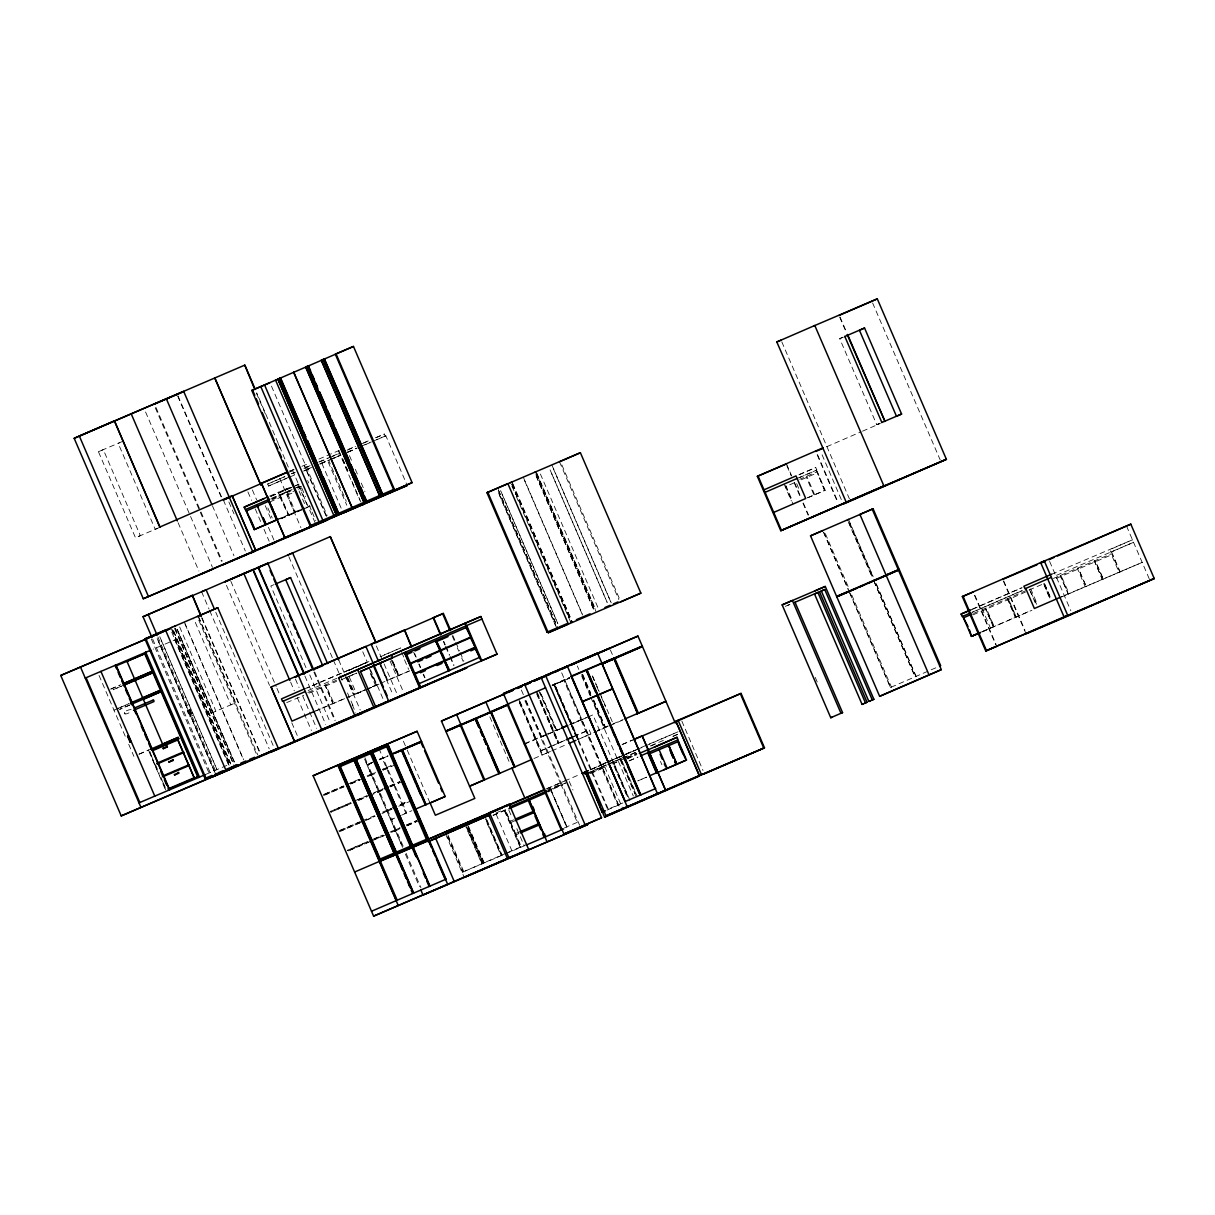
<?xml version="1.0" encoding="UTF-8"?>
<svg xmlns="http://www.w3.org/2000/svg" width="1215" height="1215" viewBox="0 0 1215 1215"><rect width="100%" height="100%" fill="white"/><g stroke="black" fill="none" stroke-linecap="round" stroke-linejoin="round"><path stroke-width="0.75" stroke-dasharray="5 3.75" d="M824.514 490.511L817.179 471.678L799.728 479.257M294.85 512.7L287.287 495.143L287.621 493.806L293.711 491.209M131.144 709.423C120.285 711.246 123.247 717.594 131.843 711.018M125.084 713.904L124.386 712.294M98.445 451.722L103.29 449.626L140.333 535.633L135.488 537.744L98.445 451.722L119.738 442.625M123.019 441.212L118.174 443.323L155.216 529.33L160.061 527.234L135.488 537.744M290.446 470.904L293.909 469.4M289.231 472.134L292.663 470.645M294.44 475.019L268.53 486.046L267.665 484.041L284.599 476.69M291.372 473.759L294.759 472.286M347.11 450.218L355.57 446.543M362.343 443.596L369.117 440.65M375.891 437.719L384.365 434.044L385.231 436.048M268.53 486.046L290.552 476.493M304.236 470.767L310.918 467.881M320.927 463.522L327.61 460.637L346.791 505.182M303.568 471.086L311.906 467.456M320.244 463.826L332.181 458.86M333.897 458.116L340.777 455.124M347.672 452.132L356.268 448.396M347.976 452.223L356.572 448.487M364.91 444.872L370.347 442.503M376.756 439.724L385.838 435.775L406.493 483.767M269.715 496.054L289.459 487.64M270.839 496.297L293.984 486.319M291.418 487.549L269.548 496.92M293.028 486.851L299.528 484.026M271.461 498.302L292.253 489.432L279.328 494.885L278.235 492.348L289.747 487.443M271.932 498.833L286.527 492.485L285.434 489.964M291.084 490.693L272.357 498.712M297.371 487.974L301.214 486.304M271.75 499.957L279.663 496.525L280.741 497.239L288.304 514.795L279.663 496.525M269.669 502.053L280.741 497.239M276.58 519.883L304.236 508.007L278.736 519.109M301.411 510.027L279.207 519.488L304.661 508.523M303.097 509.298L309.855 506.366M880.025 423.26L876.744 424.658L839.702 338.651L843.104 337.178M160.562 645.985L214.311 770.766M175.598 639.591L174.763 639.956L228.496 764.736L229.331 764.372L175.598 639.591L153.196 649.144M110.808 689.042L120.725 684.728M121.333 686.141L113.056 689.725L121.652 686.126M117.308 708.71L128.896 703.682M129.504 705.08L119.571 709.393L129.808 705.08M187.247 710.942L188.128 710.562L187.247 710.942L189.722 716.713L190.603 716.334L189.722 716.713M190.056 709.742L189.191 710.107L190.056 709.742L192.547 715.498L191.666 715.878L192.547 715.498M174.778 628.975L211.076 713.266L215.921 711.17L179.623 626.879M198.622 616.749L235.664 702.756L230.82 704.867L193.777 618.86M876.744 424.658L880.146 423.185M826.701 446.74L860.995 431.841M862.513 431.188L879.857 423.655M139.102 754.12L149.475 749.609M365.609 662.874L307.031 688.009M368.935 661.552L346.776 671.166L366.52 662.767M380.143 656.844L400.586 647.96L380.857 656.373M798.893 474.822L815.751 467.502L816.845 470.038L799.986 477.358M794.215 482.841L785.543 486.607L793.091 504.149M801.247 479.788L816.951 472.969M350.102 675.889L341.461 679.641L346.594 677.469M351.834 675.145L357.013 672.897M161.018 777.524L165.68 789.917M315.809 710.988L365.138 689.892L346.29 697.82M349.312 677.044L356.511 693.765L365.032 690.059M366.733 689.315L379.004 684.151M380.356 683.407L409.987 670.71M807.717 497.816L825.167 490.237L817.179 471.678M364.895 757.628L367.781 764.311L372.823 762.109M379.551 759.193L382.922 757.735L378.594 747.696M403.137 846.187L367.948 764.706L372.747 762.625M379.141 759.846L383.09 758.13L406.676 812.896L402.727 814.612M552.081 685.169L569.273 677.712M552.248 685.199L569.562 677.681M569.911 677.909L552.521 685.457L569.729 678.091M324.921 794.033L343.253 786.075M374.493 772.892L367.75 775.808M382.831 769.277L391.154 765.663L382.512 769.323M325.255 794.807L343.587 786.849M374.843 773.682L368.084 776.582M383.165 770.067L394.829 765.01M789.887 604.402L784.769 606.619L789.72 604.508M350.436 802.75L330.45 811.438L350.983 802.69M383.348 788.869L373.218 793.213M390.015 785.968L400.008 781.625L389.696 786.014M350.786 803.555L330.784 812.243L351.317 803.495M382.026 790.388L373.567 794.018M390.364 786.773L402.028 781.716M540.493 736.882L541.465 736.457L524.455 696.939M555.65 730.428L556.576 730.033L539.566 690.515M570.761 723.988L571.658 723.608L554.496 684.151M546.446 734.786L540.66 737.292L560.874 784.237L561.634 783.903L545.322 790.859M548.071 734.073L562.758 727.694M553.873 684.425L564.55 679.868L581.575 719.386L580.816 719.72L563.79 680.187M586.374 717.701L571.065 724.337L591.28 771.282L606.452 764.827M587.999 716.987L592.89 714.86L628.702 798.012M340.504 830.21L360.491 821.522M386.75 810.526L391.746 808.355M400.069 804.74L406.736 801.839L399.796 804.77M340.853 830.999L374.478 816.495M392.096 809.16L381.966 813.518M398.748 806.259L410.412 801.201M519.397 701.845L540.523 750.916L551.625 746.086M552.278 745.813L565.294 740.163L553.387 745.433M573.283 736.685L589.199 729.881L590.93 733.89L577.763 739.495L554.177 684.728M573.844 736.548L589.199 729.881M394.738 818.09L391.534 819.472L394.966 818.014M607.789 726.099L597.689 730.488L611.282 724.732M533.947 758.524L550.015 751.66M551.747 750.916L567.299 744.157M577.687 739.646L623.356 719.812M367.219 841.737L347.232 850.409L367.765 841.676M400.145 827.84L390.015 832.199M406.797 824.955L416.791 820.611L406.478 824.985M370.894 841.099L347.581 851.214L369.816 841.752M398.824 829.374L392.065 832.275M407.147 825.744L418.81 820.687M622.11 744.537L632.134 740.178M605.541 762.792L600.468 764.994L608.988 761.365M607.227 762.063L620.744 756.186M545.991 788.975L566.646 780.151M605.192 763.263L589.67 769.991L603.582 764.114L623.022 809.251M620.713 756.52L606.923 762.504L636.144 749.974M622.444 755.776L634.503 750.536M547.403 788.52L563.153 781.67M564.702 781.002L580.269 774.244M590.642 769.733L606.209 762.974M637.343 749.458L677.287 732.113M601.212 767.06L609.778 763.339M611.479 762.595L623.295 757.461M548.375 790.479L565.765 782.916L550.167 789.537L549.302 787.533M588.819 772.755L606.361 765.146M607.789 764.508L621.594 758.524M623.295 757.932L637.1 751.781L622.9 757.811M650.724 746.025L655.857 743.793M673.004 736.351L678.137 734.118M493.093 815.128L506.503 809.296M622.824 802.948L607.697 809.403L591.827 772.543L592.586 772.208M621.503 759.891L620.485 760.332L636.356 797.192M547.798 792.058L551.048 790.646L566.934 827.506L551.048 790.646M590.217 773.636L606.315 766.635M625.042 758.509L613.317 763.597L629.188 800.457M626.712 757.78L636.766 753.422M627.958 758.373L636.068 754.849M971.423 609.581L1021.359 587.893M972.607 609.155L1022.149 587.711M629.051 760.894L637.632 757.173M972.501 612.102L1022.438 590.414M1021.511 590.991L972.046 612.39M973.564 613.423L1025.992 590.657M972.987 614.881L1025.399 592.115M504.757 810.542L509.51 821.583L510.254 821.249L505.516 810.223L504.422 810.694L520.293 847.554L521.387 847.083L516.086 834.796L515.342 835.115L520.628 847.417M510.042 822.828L510.801 822.509L515.555 833.536L514.795 833.87L510.042 822.828L514.158 821.082M646.274 777.236L637.814 780.896L646.638 777.175M983.239 631.253L1030.624 610.674M1061.53 576.153L1060.194 575.545L1068.198 594.105L1069.094 593.71L1061.394 576.214M1086.18 586.435L1085.284 586.815L1077.295 568.271L1078.631 568.878L1086.18 586.435L1078.48 568.939L1077.295 568.271M981.811 631.891L1031.884 610.294M1103.281 579.145L1102.37 579.54L1094.381 560.981L1095.717 561.603L1103.281 579.145L1095.566 561.664L1094.381 560.981L1102.521 579.479M1061.409 596.99L1142.176 562.393L1059.753 597.507M507.019 852.824L462.049 872.355L524.743 845.655M507.946 852.429L524.698 845.154M617.615 805.165L618.511 804.786M607.105 810.056L622.839 803.221M849.239 591.523L890.549 687.462L939.803 666.063M293.893 469.719L290.096 471.344L256.775 392.931M301.943 466.302L308.716 463.416M318.877 459.088L339.182 450.446M310.098 465.664L304.919 467.866L305.785 469.871L310.964 467.669M318.74 461.989L330.829 456.84M332.561 456.096L339.456 453.165M348.097 449.474L355.008 446.543M363.634 442.868L368.813 440.65M375.724 437.719L384.365 434.044M267.665 484.041L284.933 476.69M291.843 473.744L295.306 472.286M303.932 468.595L309.111 466.393M319.484 461.989L328.111 458.298M329.842 457.569L340.2 453.149M319.606 463.993L328.597 460.212L346.305 501.339M329.964 459.574L340.322 455.169M347.232 452.223L357.59 447.803M361.447 446.163L371.41 441.926M373.142 441.197L385.838 435.775M304.798 470.6L311.708 467.669M320.335 463.993L328.976 460.303M330.556 459.635L341.005 455.185M295.685 485.605L299.103 484.147M285.768 492.819L291.646 490.313M297.721 487.731L301.138 486.273M298.389 489.22L301.442 487.914M287.287 495.143L293.392 492.546M310.205 506.154L306.362 507.794L298.298 489.265M839.702 338.651L842.982 337.254M274.119 584.597L270.824 585.995L307.866 672.001M110.914 689.042L119.359 685.442M113.997 710.152L119.07 707.981M120.756 707.267L129.2 703.667M211.076 713.266L235.664 702.756M138.981 754.211L149.111 749.898M799.303 474.518L815.751 467.502M797.116 478.437L816.845 470.038M304.175 689.027L365.533 662.904M308.124 690.53L337.846 677.864M307.881 692.413L337.087 679.975M286.679 702.619L303.765 695.345M309.066 693.097L336.57 681.372M348.295 676.74L356.846 673.095M807.489 497.77L825.167 490.237M313.91 711.61L344.589 698.549M390.577 678.957L409.668 670.832M356.511 693.765L365.183 690.059M366.915 689.33L375.587 685.64L369.117 670.589M386.978 680.689L387.737 680.37L379.748 661.811M206.11 774.259L229.331 764.372M367.781 764.311L372.792 762.169M379.49 759.314L387.934 755.593M387.555 756.246L382.33 758.464L405.916 813.23M367.948 764.706L371.304 763.278M379.672 759.724L388.041 756.155M346.579 784.617L360.263 778.8M367.112 775.884L375.663 772.239M323.251 794.747L343.784 785.999M350.634 783.098L359.184 779.453M350.345 783.948L360.612 779.574M367.446 776.658L374.296 773.742M382.847 770.097L391.412 766.468M323.6 795.536L344.134 786.788M350.968 783.872L359.534 780.227M355.479 800.579L367.462 795.476M374.296 792.56L382.847 788.915M357.817 799.774L366.383 796.129M359.245 799.926L367.796 796.281M369.512 795.552L383.196 789.72M390.045 786.804L398.596 783.159M358.167 800.579L366.717 796.934M524.926 743.504L544.031 735.379M544.791 735.045L560.798 728.241M581.575 719.386L570.898 723.943L553.736 684.47M524.348 744.233L546.568 734.771M548.254 734.057L559.963 729.061M569.455 724.839L589.548 716.288M338.833 830.923L359.367 822.175M362.161 820.793L374.767 815.63M382.695 812.06L391.245 808.415M383.044 812.85L391.594 809.22M400.145 805.575L406.995 802.659M339.182 831.728L359.716 822.98M366.566 820.064L375.116 816.419M540.523 750.916L551.823 746.101M612.816 723.943L623.189 719.523M550.425 751.447L541.951 755.047L519.109 701.997M401.649 815.159L411.9 810.678M372.261 839.565L382.528 835.191M391.078 831.546L399.644 827.901M374.615 838.76L383.165 835.115M374.326 839.641L384.593 835.267M391.427 832.351L399.993 828.706M406.828 825.79L415.393 822.145M371.532 841.023L383.515 835.92M622.232 744.506L632.62 740.087M625.786 754.029L634.427 750.354M641.186 747.468L678.851 731.43M610.689 760.636L624.328 754.834M626.029 754.105L637.951 749.032M1051.75 574.179L1132.456 539.809L1109.735 549.666L1110.829 552.202L1133.534 542.33L1053.208 576.73M608.153 764.098L621.776 758.297M650.724 745.782L666.139 739.221M673.004 736.29L679.853 733.374M589.381 772.543L604.447 766.118M496.1 812.926L501.339 810.694M545.11 792.438L562.181 785.163L561.421 785.482L577.292 822.342L578.051 822.023L560.981 829.298M591.827 772.543L606.012 766.483M612.026 763.931L621.245 759.998L635.673 793.517M626.515 757.75L636.523 753.497M493.123 815.493L505.182 810.359L521.053 847.22M626.454 759.041L636.903 754.576M1053.42 578.431L1111.118 553.858L1112.302 554.526L1119.866 572.083L1119.106 572.417L1111.118 553.858M1029.044 589.989L1044.293 583.489L1050.489 597.856M1056.306 578.386L1112.302 554.526M629.279 760.818L637.996 757.112M509.51 821.583L513.626 819.821M981.887 631.937L990.559 628.246L980.824 605.662M514.795 833.87L518.152 832.442M515.342 835.115L518.699 833.687M890.549 687.462L891.415 687.082L850.105 591.143M326.319 685.746L325.134 685.063L333.123 703.622M1126.518 526.019L1149.208 578.735M1111.588 551.868L1120.215 571.931M1060.346 575.485L1068.334 594.044M1049.639 561.421L1070.825 610.75M1044.444 583.428L1050.626 597.795M1049.79 597.947L1043.26 582.76L1049.639 598.008M1030.7 588.819L1037.185 603.87M1036.623 604.295L1029.348 589.199L1035.894 604.387M1003.742 580.967L1024.989 630.281M1003.362 581.119L1026.068 633.835M1008.435 599.481L1015.983 617.038M1007.524 598.676L1015.512 617.235M872.598 302.945L940.228 459.984M993.976 626.606L985.319 608.32L993.323 626.879L994.159 626.515L986.595 608.958L985.517 608.244L993.505 626.803M974.87 595.274L996.118 644.588M974.491 595.441L995.738 644.755M840.066 317.085L846.809 332.743M839.732 317.236L846.475 332.88M781.807 341.886L849.437 498.925M822.084 454.79L841.813 500.732M848.526 519.443L873.145 576.609M876.273 583.853L916.11 676.36L915.047 676.816L874.466 582.593M849.832 522.997L872.947 576.685M876.076 583.944L915.913 676.451M849.148 523.285L872.279 576.973M873.919 580.8L915.244 676.74M848.207 521.63L872.081 577.064M817.574 454.699L838.077 502.311M817.194 454.866L837.697 502.478M816.191 470.311L824.833 490.374M814.658 494.794L806.76 476.204L806.441 477.525L814.004 495.082M825.334 533.628L849.209 589.062M823.709 532.261L848.328 589.427M823.557 532.337L848.176 589.503M849.817 593.3L890.458 687.66M796.721 483.646L798.695 488.46M786.5 463.917L791.633 475.809M794.564 482.613L800.427 496.221M803.343 503.025L808.476 514.932M786.864 465.77L791.254 475.976M794.185 482.78L800.047 496.388M802.963 503.192L808.097 515.084M785.756 485.317L792.301 500.504M784.161 484.223L791.36 500.945M815.235 677.363L817.467 682.541M681.843 721.133L703.029 770.477M561.831 464.859L620.075 600.119M559.492 461.791L618.815 599.557M551.899 465.026L611.221 602.792M553.265 468.519L611.145 602.837M550.091 469.871L607.196 602.473L550.061 469.886M540.386 474.002L599.01 610.036M536.909 473.44L595.563 609.459M535.997 471.784L595.335 609.55M536.453 473.637L595.79 611.403M660.444 761.395L661.886 764.736M536.119 473.789L594.712 609.824M535.891 473.88L593.74 608.199M536.21 475.779L594.803 611.828M536.058 475.855L594.651 611.889M610.37 649.934L613.256 656.616M523.316 477.191L582.653 614.972M524.637 480.715L582.517 615.018M512.791 483.707L571.384 619.756M512.563 483.813L571.9 621.579M512.29 483.935L571.612 621.7M511.94 484.086L570.534 620.121M511.712 484.178L570.306 620.227M511.88 486.152L515.752 494.687M516.329 496.479L570.625 622.126M592.571 675.98L594.773 681.114M595.517 682.83L599.192 691.396M599.937 693.097L612.466 722.196M592.297 676.102L595.988 684.653M596.717 686.369L600.407 694.919M601.152 696.635L605.571 706.902M622.232 761.562L637.389 796.751M620.744 760.21L635.187 793.729M582.684 674.386L590.794 693.218M593.74 700.068L605.541 727.451L604.569 727.861L592.783 700.478M582.38 674.522L590.49 693.355M593.436 700.189L605.222 727.572M582.031 674.674L592.343 698.625M593.087 700.341L604.873 727.724M581.727 674.811L592.039 698.762M577.307 665.957L578.796 669.435M581.788 676.36L589.989 695.436M590.733 697.167L633.304 795.992M500.747 490.89L557.807 623.508L500.656 490.921M498.363 489.858L557.731 627.623M498.272 489.903L556.895 625.938M556.743 628.034L498.15 491.984L555.908 626.348M629.856 800.184L613.97 763.324L613.013 763.734L626.727 795.567M561.679 672.837L620.668 809.798M601.957 766.726L581.742 719.781L580.983 720.115L601.334 766.999M618.374 804.846L602.503 767.986L601.744 768.305L617.752 805.12M578.431 739.221L554.845 684.455L553.873 684.865L575.743 735.622L554.541 684.592M571.688 724.064L608.988 810.678M540.128 692.307L556.409 730.109M538.807 690.834L555.817 730.352M537.091 692.155L558.946 742.912L557.974 743.337L536.848 694.266M537.501 693.993L558.627 743.048M536.438 692.444L558.293 743.2M569.243 781.412L572.948 790.039M521.356 690.029L524.364 696.985M525.7 700.478L579.601 825.243M524.956 700.812L540.721 736.791M520.05 701.571L541.176 750.627M519.033 700.007L542.619 754.773M550.82 789.264L567.238 827.369M489.842 716.85L508.994 761.349M452.876 635.536L455.063 640.639M455.807 642.34L459.467 650.845M460.196 652.546L463.857 661.036M452.162 635.84L454.364 640.943M457.296 647.747L458.754 651.149M461.685 657.953L463.143 661.355M443.794 641.414L445.252 644.816M445.981 646.517L449.656 655.022M450.385 656.723L454.046 665.228M443.414 641.581L444.872 644.983M445.616 646.684L449.277 655.189M450.006 656.89L453.666 665.38M508.888 810.253L511.773 816.951M516.831 828.676L524.045 845.443M349.449 455.64L351.667 460.789M355.357 469.355L357.575 474.503M361.265 483.069L364.956 491.635M496.16 814.247L513.246 853.932M342.843 458.936L347.961 470.843M338.742 450.628L347.536 471.04M351.925 481.231L361.447 503.344M338.423 450.765L359.655 500.079M486.957 820.11L502.114 855.284L501.081 855.725L485.21 818.864M485.97 818.546L501.841 855.406M414.771 653.776L416.229 657.178M419.16 663.982L420.633 667.384M423.549 674.188L425.022 677.59M413.662 652.242L415.849 657.345M418.78 664.149L420.253 667.551M423.169 674.34L424.643 677.742M486.197 820.429L501.355 855.618M321.853 463.34L341.779 509.617M401.74 652.44L403.896 657.467M404.504 659.821L408.635 669.389M468.291 825.896L484.178 862.756L483.206 863.166L468.048 827.977M467.988 826.033L483.859 862.893M468.367 827.855L483.509 863.03M467.745 828.281L482.902 863.47L481.884 863.911L465.998 827.05M466.757 826.716L482.628 863.592M466.271 826.944L482.142 863.804M392.369 660.337L398.9 675.51L392.278 660.368M392.065 661.431L398.247 675.798M390.592 658.287L398.156 675.829M390.045 660.93L403 691.001M271.461 386.127L327.154 515.449M326.653 516.436L304.342 465.573L326.319 516.572M307.638 480.502L308.731 483.038M376.377 645.985L381.51 657.877M384.107 663.922L396.88 693.598M381.1 665.228L387.646 680.4M380.887 666.276L387.084 680.643M379.429 663.132L393.113 695.193M301.806 488.111L305.497 496.677M309.187 505.243L311.404 510.391M312.134 512.107L315.824 520.673M292.405 469.992L315.839 524.409M297.979 483.95L307.699 506.534M447.879 834.766L463.766 871.626M447.955 836.71L463.097 871.899M256.395 393.098L265.386 413.966M278.113 443.521L280.361 448.73M447.652 836.846L462.794 872.036M445.632 834.249L464.206 877.382M403.41 741.226L405.567 746.238M407.192 750.019L430.049 803.069M362.769 651.787L367.158 661.978M370.484 669.708L384.73 702.802M369.299 668.341L376.559 685.214L369.725 671.136M287.621 493.806L295.609 512.365M279.708 478.285L300.91 527.614M279.982 494.596L288.623 514.659M347.809 677.575L355.008 694.297M346.822 677.013L354.385 694.57L353.626 694.889L345.622 676.345M338.696 659.973L345.379 675.494M346.123 677.226L360.248 710.016M267.862 507.961L272.19 517.985M288.836 556.667L332.682 658.484M333.426 660.201L339.38 674.006M340.124 675.737L342.357 680.916M347.551 692.99L354.248 708.527M352.259 704.715L355.843 713.068M265.25 505.698L271.006 519.078M252.356 489.934L256.76 500.14M268.469 527.34L275.061 542.649M406.099 853.295L420.967 887.8M364.622 759.147L402.651 847.462L364.849 759.8M405.445 854.221L419.403 886.631M247.89 491.878L251.551 500.383M255.226 508.872L261.073 522.48M264.004 529.284L269.138 541.191M314.655 671.925L335.462 720.252M313.941 672.244L334.763 720.556M309.749 674.917L330.252 722.53M304.904 676.087L325.711 724.413M228.891 501.977L234.024 513.884M223.347 499.973L245.324 550.987M177.998 395.877L221.434 496.738M177.663 396.029L221.1 496.874M295.397 679.018L299.057 687.523M302.717 696.013L316.644 728.332M290.643 682.162L294.303 690.819M297.326 697.683L311.404 730.504M212.397 505.729L233.948 555.771M156.006 407.511L222.148 561.102M230.865 581.317L276.2 686.581M276.944 688.313L279.906 695.208M291.797 722.819L297.751 736.624M155.292 407.815L221.449 561.406M226.43 585.296L269.533 685.381M145.572 411.991L212.458 567.314M178.089 522.678L198.896 571.004M215.769 612.254L273.74 746.861M201.584 591.781L209.026 609.049M209.755 610.765L269.214 748.82M201.994 617.752L260.709 754.075M201.675 617.888L259.646 752.495M198.075 616.278L257.808 754.971M198.728 620.075L256.578 754.409M184.391 622.11L243.714 759.876M184.969 623.903L243.592 759.937M177.193 629.249L234.389 761.805M234.131 761.927L177.026 629.324L234.055 761.957M175.066 628.125L233.66 764.174M174.899 628.201L234.237 765.966M173.578 630.782L230.683 763.385M173.32 630.889L231.913 766.938M171.983 629.431L230.577 765.48M171.74 629.537L230.334 765.587M171.74 632.134L229.225 765.632M159.773 636.675L216.832 769.292L159.697 636.706M189.646 709.909L192.137 715.681L189.601 709.924M157.874 636.918L216.619 773.454M215.541 773.909L156.948 637.875L214.721 772.224M187.657 710.76L190.193 716.516M152.695 639.151L210.666 773.758M151.298 638.953L208.783 772.451M155.474 764.66L159.211 773.332M163.25 782.718L165.498 787.928M154.912 764.903L159.393 775.322M148.959 751.462L165.043 788.793M99.023 675.373L125.737 737.414M128.714 744.309L133.908 756.368M299.057 486.471L293.954 488.688L299.057 486.471M149.946 751.812L154.594 764.189L149.946 751.812M333.882 703.288L332.956 703.698L324.952 685.139L326.152 685.822L333.882 703.288M376.969 684.759L366.839 689.163L376.969 684.759M1016.18 616.962L1015.33 617.326L1007.341 598.767L1008.617 599.405L1016.18 616.962"/><path stroke-width="1.5" d="M356.086 758.494L354.218 760.575L394.07 853.097L396.865 853.173L355.448 758.114L354.613 758.479L395.862 854.251L396.865 853.173M413.115 846.263L410.306 846.172L370.469 753.649L371.699 751.204L413.115 846.263L412.113 847.341L371.608 753.3M338.378 765.404L339.851 765.404L380.629 860.099L379.627 861.177L338.378 765.404L387.934 744.279L386.704 746.739L426.435 839.307L429.184 840.051L428.348 840.416L387.099 744.643L387.934 744.279L429.184 840.051L354.613 872.021M378.518 857.547L339 765.769L387.767 744.992L428.546 839.687L379.9 860.417L380.128 859.035L394.07 853.097L354.218 760.575L340.291 766.513L339.122 765.723L339.851 765.404M370.864 751.569L371.699 751.204L412.948 846.976L372.777 752.677L386.598 746.785M649.463 753.816L649.144 755.153L656.692 772.71L657.452 772.375L649.463 753.816L678.502 741.454L686.49 760.013L664.043 769.763M668.463 746.921L668.873 745.554L676.861 764.114L668.797 745.585M678.167 742.79L678.502 741.454M152.771 700.478L153.804 700.235L153.941 701.571L133.529 710.304M213.202 569.03L143.249 598.706L74.176 438.311L114.423 420.846L160.061 527.234M148.473 596.565L79.355 436.079L183.662 391.352L252.583 551.352L255.59 550.061L232.156 495.644L229.149 496.935M183.845 391.579L153.819 404.367M255.287 389.453L244.792 365.108L254.148 387.874M310.827 525.412L310.083 525.731L251.809 390.425L353.459 346.442L412.113 482.644L200.384 574.452M114.423 420.846L159.773 527.067L229.195 496.905M232.156 495.644L255.59 550.061M261.392 483.206L284.826 537.622L261.392 483.206L287.241 472.195M287.226 472.24L223.347 499.973L227.843 498.074M269.76 499.046L245.248 509.677L244.169 507.156L268.014 496.798M277.035 519.853L254.239 529.588L246.235 511.029L268.485 501.37L269.669 502.053M254.239 529.588L278.402 519.094M310.083 525.731L394.298 489.159L393.569 489.478L335.294 354.173L353.459 346.442M143.294 598.798L328.642 518.896M250.867 552.992L255.332 551.048M317.297 524.105L349.996 509.905L349.009 510.33M270.596 544.593L275.061 542.649M343.253 513.049L407.238 485.484L283.839 538.412M361.857 505.182L363.315 504.544M151.951 637.435L143.036 616.719L192.335 595.32L201.25 616.02M201.584 591.781L243.82 573.45L289.853 680.461M822.828 447.895L776.81 341.962L814.794 325.483L883.913 485.97L780.774 530.742L757.34 476.341L822.828 447.895L846.263 502.311L850.181 500.656M313.91 670.209L267.832 563.213L224.942 581.833L292.618 552.977L338.696 659.973M838.988 315.49L877.291 298.86L946.409 459.346L843.271 504.134M288.092 554.936L330.283 536.62L375.967 642.689L330.283 536.62M321.717 729.623L121.227 815.903L60.75 675.464L163.342 631.618M211.957 775.443L205.016 778.405L144.934 638.908L165.483 629.993L225.96 770.416L206.261 778.967L145.785 638.543M170.996 627.806L172.09 627.335M174.155 626.469L175.795 625.755M197.24 616.643L217.774 607.713L278.25 748.136L258.552 756.702M150.554 637.222L170.252 628.671L166.789 630.145M864.548 328.02L859.43 330.252L896.473 416.259L901.591 414.042L864.548 328.02L844.638 336.555M327.61 663.603L290.567 577.596L285.722 579.692L322.765 665.698L314.442 669.207M558.171 627.426L547.023 632.18L486.957 492.683L507.87 483.6L568.347 624.024L548.284 632.742L487.807 492.318M510.406 482.704L512.047 481.991M534.737 472.346L536.225 471.693M559.492 461.791L580.39 452.709L640.867 593.133L620.819 601.85M100.921 671.394L154.776 796.114M144.722 653.731L126.998 661.416L162.628 744.142L178.18 737.384L178.772 738.75L177.679 739.221L194.491 778.268L197.741 776.856L144.722 653.731L116.002 665.957L169.022 789.082L197.741 776.856M125.023 684.683L151.708 673.186L151.1 671.774L124.416 683.286M142.717 697.911L159.271 690.728L159.864 692.14L143.324 699.324M127.59 736.351L128.471 735.971L130.947 741.727L130.081 742.107L127.59 736.351L128.471 735.971M271.097 687.022L294.531 741.439L271.097 687.022L365.882 646.426L383.469 687.234M374.919 642.583L294.668 677.317L298.875 675.525L253.191 569.455L243.44 573.601M411.839 646.972L404.519 629.978L410.731 645.438M377.349 642.082L443.354 613.423L450.674 630.433M823.269 448.229L815.736 451.464M177.8 739.95L183.025 752.085M162.962 747.969L163.266 748.683L167.169 746.177L167.047 747.058L167.169 746.177M304.175 689.027L281.47 698.898L282.548 701.419L305.269 691.563M763.992 489.827L796.022 475.916L805.742 498.499L773.727 512.411M765.086 492.348L797.116 478.437M391.458 655.204L392.536 657.725L360.46 671.394L375.572 706.477L354.765 715.498L338.575 677.879L465.056 623.249L480.836 616.521L497.041 654.126L270.702 752.267M480.836 616.521L338.575 677.879M467.031 628.368L466.074 627.593L436.155 640.578L440.316 650.268L435.638 640.806L405.719 653.792L406.676 654.581L411.855 652.333M414.983 650.967L419.98 648.795M435.988 641.839L442.093 639.196M442.883 638.847L448.062 636.599M183.328 752.799L188.568 764.949M168.764 761.41L169.052 762.124L172.955 759.618L172.849 760.499L172.955 759.618M444.72 660.428L440.027 650.982L410.093 663.967L411.05 664.757M444.705 660.444L440.529 650.754L470.463 637.769L471.42 638.543M417.702 661.856L422.699 659.699M426.025 658.257L431.006 656.085M188.872 765.663L194.096 777.797M313.91 711.61L291.949 721.148L283.308 701.085M174.292 774.274L174.595 774.973L178.499 772.482L178.377 773.363L178.499 772.482M470.812 650.875L475.794 648.719L474.837 647.929L444.918 660.93L449.079 670.604L444.401 661.157L414.482 674.143L415.439 674.933M420.42 672.761L425.417 670.589M437.051 665.547L442.032 663.375M168.839 790.13L169.69 789.765L115.941 665L115.106 665.364L116.594 668.827M205.016 778.405L205.851 778.04M216.498 773.515L215.465 773.955M234.389 765.89L235.862 765.253M121.227 815.903L230.728 769.095M547.023 632.18L547.889 631.8M884.186 485.727L781.442 530.347L758.054 476.022M427.574 684.546L394.586 698.595M946.364 459.24L780.774 530.742M357.21 715.422L466.742 667.749L321.671 729.532L298.283 675.206M810.526 535.83L873.084 508.781L899.191 569.41L836.634 596.459L810.526 535.83L822.813 530.606M313.136 775.717L387.236 743.96L447.712 884.383L373.613 916.14L313.136 775.717L417.109 731.293L421.423 741.332L406.281 747.908M519.868 686.551L541.07 677.347L601.547 817.771L563.897 833.976L503.42 693.552L637.951 636.083L642.279 646.107L602.458 663.405M417.109 731.293L365.123 753.558M606.027 815.812L657.452 793.729L601.865 663.086L597.537 653.062L545.55 675.388L606.027 815.812L764.493 747.817L741.059 693.401L678.016 720.252M509.085 703.834L445.753 731.096L441.44 721.072L504.772 693.811M561.71 668.721L609.657 648.263L578.705 661.704M575.804 662.494L597.537 653.062M508.204 692.307L513.368 690.074M516.8 688.586L521.964 686.338M525.396 684.85L530.56 682.602L525.427 684.956M566.676 666.929L534.008 681.114L549.666 674.431M570.108 665.44L575.272 663.193M513.307 690.211L441.44 721.072M518.501 687.963L521.964 686.46M554.86 672.168L558.323 670.665M561.786 669.161L566.98 666.898M570.442 665.395L637.951 636.083M370.347 753.71L356.527 759.588L355.372 758.798L369.451 791.512M627.183 806.623L567.284 665.942M445.753 731.096L460.895 724.52L456.582 714.496M430.049 803.069L445.191 796.493L421.605 741.727L394.738 753.3M571.384 676.603L625.193 801.535L571.384 676.603L613.97 658.287M601.349 663.83L612.254 659.031M430.125 803.039L435.365 815.235L474.837 798.422L445.935 731.491L461.077 724.915L484.663 779.681L469.522 786.257L514.902 766.802L492.045 713.752M488.187 713.023L507.232 704.761M490.253 712.506L507.976 704.791M602.048 663.952L614.805 658.409L638.391 713.175M507.414 705.156L445.935 731.491M602.625 663.8L642.446 646.517L675.251 723.077M832.336 717.063L830.756 717.731L782.156 604.888L792.377 600.453L840.977 713.296L842.557 712.613L794.99 602.184M815.052 590.87L825.274 586.435L873.874 699.278L868.877 701.435L821.325 590.991L824.727 589.518L872.294 699.946L873.874 699.278M582.729 701.374L597.567 695.056M582.82 701.587L597.659 695.269M597.005 695.314L612.132 688.859M612.223 689.072L597.081 695.512L614.851 736.776M898.462 570.139L941.306 669.647L879.645 696.317L836.786 596.823L899.358 569.759L940.668 665.698L939.803 666.063M856.636 588.318L849.088 591.583L850.105 591.143M859.035 587.27L864.791 584.764M867.814 583.458L899.358 569.759M524.926 743.504L524.166 743.838L507.156 704.32L545.565 687.781M525.108 743.914L524.348 744.233L544.563 791.178L545.322 790.859M566.22 739.753L573.283 736.685M567.025 739.51L572.144 737.292M425.037 805.089L426.07 804.649L402.484 749.883L401.451 750.323L420.618 794.823M498.742 773.697L499.76 773.256L476.174 718.49L475.156 718.931L478.831 727.481M531.562 759.557L511.955 768.184L524.926 798.27L544.031 789.978M569.03 743.398L575.956 740.391M636.493 714.101L666.033 701.283L624.829 718.946M996.847 646.289L985.775 650.997L962.341 596.595L1044.308 560.996L1067.742 615.413M633.334 739.662L642.158 735.834L665.592 790.251L604.599 817.103L586.025 773.97M675.889 721.178L699.324 775.595L675.889 721.178L678.076 720.237L701.45 774.669L764.493 747.817L704.442 773.773M1002.633 579.433L1037.003 564.793M681.053 719.462L741.059 693.401M1048.849 559.75L1054.073 557.472M1057.384 556.03L1130.816 524.151L1154.25 578.568L985.73 650.906M410.199 846.232L396.379 852.11L396.151 853.492L378.351 812.167M412.736 845.139L426.556 839.261M527.143 850.044L528.646 849.391L509.206 804.254L428.774 839.018L502.251 807.929M468.261 822.251L453.787 828.539M480.517 817.148L493.305 811.59M446.178 831.637L544.335 789.689M584.506 772.239L587.954 770.75L584.506 772.239L585.372 774.244L589.381 772.543L585.372 774.244M379.566 861.557L380.401 861.192L397.123 900.011L396.287 900.376L379.566 861.557L429.32 840.355L446.042 879.174L445.206 879.538M582 773.484L587.179 771.236M428.485 840.719L429.32 840.355M427.969 841.752L488.84 815.326L507.414 858.458L528.646 849.391M429.138 841.251L490.298 814.749M528.555 798.923L546.856 790.98M545.854 792.104L545.11 792.438L560.981 829.298L561.74 828.964M528.267 800.533L546.158 792.772M639.318 753.437L647.428 749.913L648.521 752.434L640.411 755.958M654.323 747.164L677.028 737.308L678.122 739.829L647.762 752.768L656.404 772.831L649.645 775.762M970.785 612.846L962.174 616.582L961.095 614.061L969.692 610.325M971.894 614.152L963.495 617.797L968.021 626.5M533.02 811.559L533.78 811.24L515.297 819.107M533.567 812.82L534.327 812.486L515.084 820.687M666.321 768.609L667.156 768.245L659.092 749.716M962.842 616.309L971.468 636.371L979.882 632.711M980.141 632.681L971.468 636.371L980.535 632.438M371.517 911.265L446.042 879.174M428.819 886.51L429.928 886.039L413.206 847.22L412.113 847.69L415.743 856.135M640.032 795.218L640.852 794.853L587.058 669.921L586.222 670.285L595.563 691.973M655.158 788.778L601.911 663.587M563.669 828.919L544.153 837.393L542.816 834.325M586.875 775.094L602.093 812.227L605.434 810.785M879.645 696.317L941.306 669.647M373.613 916.14L513.991 855.649M830.756 717.731L842.557 712.613M563.897 833.976L601.547 817.771M867.054 702.24L865.475 702.908L817.908 592.48L814.506 593.953L862.073 704.396L867.054 702.24L819.487 591.811M526.475 850.333L464.206 877.382L587.817 824.545L423.929 894.711M641.459 800.609L701.465 774.547L699.324 775.595M985.775 650.997L1067.696 615.306M1026.447 633.683L1072.329 614.137M1072.237 614.061L1154.204 578.462M698.428 776.506L604.599 817.103M244.792 365.108L74.176 438.311M260.754 386.537L319.029 521.843M264.536 384.897L322.81 520.202M275.562 380.113L333.836 515.418M251.809 390.425L269.973 382.679M244.169 507.156L263.898 498.742M277.233 519.61L276.473 519.929L268.576 501.339M338.848 513.246L337.269 513.915L279.01 378.609L280.574 377.941L302.049 428.333M412.113 482.644L394.693 490.07L336.039 353.854M284.826 537.622L322.537 521.554M235.437 559.234L246.782 554.389M327.777 519.974L222.922 564.854M813.928 325.893L877.291 298.86M776.81 341.962L781.063 340.154M192.335 595.32L200.931 616.157M267.832 563.213L258.081 567.375L304.16 674.371M143.036 616.719L206.11 589.822L214.28 608.806M486.957 492.683L580.39 452.709M144.934 638.908L217.774 607.713M60.75 675.464L148.822 637.966M275.759 583.899L290.567 577.596M150.721 650.192L85.247 678.076L86.098 677.712L139.831 802.492L138.996 802.857L205.274 774.623M124.082 683.286L151.1 671.774M122.988 685.412L151.708 673.186M130.552 702.953L159.271 690.728M131.144 704.366L159.864 692.14M134.516 707.981L153.105 700.068M130.081 742.107L130.947 741.727M881.68 422.562L901.591 414.042M757.34 476.341L786.5 463.917M404.519 629.978L371.152 644.178L378.472 661.188M443.354 613.423L433.163 617.767L440.483 634.777M308.291 671.515L304.145 673.277L258.461 567.208M150.797 749.169L178.18 737.384M178.772 738.75L151.754 750.263L148.686 743.352M153.287 750.384L178.362 739.707M163.266 748.683L167.473 746.891M466.135 625.771L481.93 619.043M360.263 671.637L375.648 665.091M379.065 663.633L382.482 662.175M156.841 763.233L183.587 751.842M157.145 763.946L183.905 752.556M169.052 762.124L173.259 760.332M440.848 650.04L439.815 650.481L435.638 640.806M410.412 663.253L470.767 637.04L466.074 627.593M162.385 776.096L189.13 764.706M162.689 776.81L189.434 765.42M174.595 774.973L178.802 773.18M414.786 673.429L475.156 647.215L470.463 637.769M167.913 788.945L194.673 777.554M449.611 670.391L448.578 670.832L444.401 661.157M419.175 683.605L479.53 657.391L474.837 647.929M883.032 486.38L946.409 459.346M559.28 626.955L566.752 623.766M571.612 621.7L570.473 622.186L572.068 621.503M576.396 619.665L584.096 616.385M584.962 616.02L590.095 613.833M604.918 607.515L610.082 605.313M613.423 603.901L618.025 601.941M218.017 772.861L223.226 770.644M226.294 769.338L231.913 766.938M232.156 766.832L237.365 764.615M240.828 763.142L246.022 760.924M249.485 759.451L254.694 757.234M497.041 654.126L481.778 660.626L466.666 625.543L373.537 665.987L388.648 701.07M548.284 632.742L640.867 593.133M206.261 778.967L278.25 748.136M321.671 729.653L389.316 700.842M456.597 672.184L466.788 667.84M312.893 733.951L321.929 730.094M327.2 727.861L336.95 723.7M212.109 777.114L279.693 748.319M284.963 746.071L361.736 713.463M873.084 508.781L859.901 514.385L886.024 575.014L899.191 569.41M847.462 519.899L848.526 519.443M503.42 693.552L560.191 669.374M571.035 676.223L601.865 663.086M601.136 663.633L642.279 646.107M601.243 664.18L642.446 646.517M602.746 663.557L613.15 659.122M391.291 754.166L421.423 741.332M391.777 754.424L421.605 741.727M491.316 712.036L460.318 725.249L483.904 780.015M782.156 604.888L825.274 586.435M794.686 602.397L824.727 589.518M384.563 788.201L387.98 786.743M873.57 580.527L874.633 580.071M384.912 788.991L388.329 787.533M836.634 596.459L847.387 591.887M849.072 591.158L849.953 590.794M836.786 596.823L847.538 592.237M873.722 580.876L874.785 580.436M561.558 727.906L566.539 725.78M561.649 728.347L567.769 725.552M392.961 807.686L396.379 806.228M415.363 809.19L445.191 796.493M1130.816 524.151L1040.663 562.575L1064.097 616.992L1154.25 578.568M962.341 596.595L973.412 591.872M1040.298 563.395L1045.507 561.163M642.158 735.834L665.592 790.251M634.351 739.343L681.099 719.432M509.206 804.254L489.493 812.653L508.918 857.79M505.713 806.456L524.926 798.27M1051.75 574.179L1023.88 586.238L1024.974 588.759L1051.127 577.444M390.455 856.772L393.888 855.299M961.095 614.061L970.952 609.854M509.556 807.018L528.646 798.878L527.781 796.873M508.872 808.795L529.846 799.85M647.352 750.126L677.028 737.308M1059.753 597.507L1034.375 608.502L1025.733 588.44M971.484 636.356L969.403 629.689M657.087 772.725L686.49 760.013M519.838 831.728L539.065 823.527L538.321 823.846L534.919 815.964M520.369 832.974L539.612 824.772L538.853 825.106L540.842 829.708M625.193 801.535L655.72 788.52M602.093 812.227L601.303 808.598M525.958 845.139L545.732 836.71L544.29 833.369M862.073 704.396L863.637 703.713M868.877 701.435L870.456 700.766M257.322 506.23L258.506 506.913M246.235 511.029L247.328 511.758M436.155 640.578L440.103 648.309M440.529 650.754L441.485 651.529M444.918 660.93L448.867 668.645M963.055 596.276L986.489 650.693M847.554 334.474L884.991 421.423L847.22 334.626M844.805 336.434L881.847 422.44M872.203 509.161L898.325 569.774M886.175 575.378L929.019 674.872M740.345 693.704L763.795 748.121M677.363 740.163L685.29 758.555M678.851 744.385L682.982 753.953M671.303 753.27L673.353 758.054M669.845 750.111L673.277 758.084M660.14 754.242L662.19 759.026M664.256 763.825L665.714 766.969M614.152 658.697L637.738 713.463M613.909 658.788L637.495 713.554M586.784 670.042L640.594 794.975M586.481 670.164L599.572 700.554M601.045 704.001L603.278 709.15M604.751 712.597L606.968 717.746M608.457 721.194L610.674 726.342M612.892 731.506L640.29 795.111M616.339 740.208L618.557 745.372M620.045 748.805L622.262 753.953M623.735 757.401L625.953 762.549M627.441 765.997L639.287 793.501M589.032 780.121L599.861 805.256M524.622 684.349L585.098 824.772M465.056 623.249L481.064 660.945M532.732 806.547L534.175 809.904M529.193 800.138L545.064 836.998M491.012 712.172L514.598 766.938M529.026 800.199L547.13 842.056M490.647 712.324L514.234 767.09M485.863 702.027L490.177 712.051M528.95 802.113L532.337 809.995M442.64 613.727L449.96 630.737M433.542 617.615L440.863 634.61M475.916 718.597L499.502 773.363M475.414 718.824L479.105 727.375M480.578 730.792L482.78 735.941M484.253 739.358L486.471 744.491M487.944 747.908L490.161 753.042M492.364 758.175L498.256 771.874M480.305 730.914L482.522 736.047M483.995 739.464L486.213 744.598M487.686 748.03L497.998 771.981M442.23 653.275L445.222 660.216L444.189 660.656L440.027 650.982M310.645 371.061L308.397 365.852L306.833 366.52L365.108 501.825L366.672 501.157L364.424 495.963M312.134 374.524L314.366 379.733M315.87 383.211L317.358 386.674M319.606 391.883L326.334 407.496M327.822 410.959L330.055 416.168M331.558 419.631L333.791 424.84M335.294 428.303L349.48 461.26M350.983 464.738L353.216 469.932M354.719 473.41L359.2 483.813M360.688 487.291L362.936 492.485M308.2 365.943L317.844 388.527M319.408 391.959L366.398 501.279M307.653 366.171L365.928 501.476M307.395 366.292L365.654 501.598M405.597 652.075L420.709 687.158M420.101 687.417L404.458 652.561L419.57 687.644M303.537 431.796L305.785 437.005M307.471 440.392L321.474 473.425M323.16 476.812L338.651 513.322M280.3 378.062L305.709 437.036M307.198 440.498L338.575 513.368M279.83 378.26L338.104 513.565M279.556 378.366L337.831 513.672M420.846 742.061L423.048 747.195M424.536 750.612L438.539 783.128M440.741 788.277L442.214 791.694M384.927 690.636L387.129 695.739M252.553 390.106L254.801 395.315M256.274 398.733L258.537 403.988M262.212 412.523L274.226 440.407M275.577 443.551L277.962 449.079M279.283 452.177L281.516 457.356M283.004 460.804L289.914 476.842M290.431 478.042L293.65 485.514M294.136 486.668L311.222 526.323M402.211 749.989L425.797 804.755M401.725 750.202L404.671 757.051M406.144 760.469L408.361 765.602M409.835 769.034L412.037 774.168M413.51 777.585L415.727 782.718M417.201 786.151L425.311 804.968M435.714 838.441L454.288 881.574M357.575 669.632L373.78 707.252M429.214 842.405L431.386 847.478M432.844 850.849L435.031 855.907M436.474 859.294L444.477 877.853M387.053 745.311L427.832 840.005M386.917 745.372L427.923 840.598M394.495 764.22L394.829 765.01M401.679 780.911L402.028 781.716M410.062 800.396L410.412 801.201M418.461 819.882L418.81 820.687M271.735 506.837L273.102 510.042M274.484 513.231L276.549 518.015M412.933 847.326L429.654 886.16M371.532 751.918L412.386 846.566M415.272 854.327L416.73 857.714M423.276 872.902L425.447 877.959M426.905 881.346L429.092 886.403M370.803 752.222L411.581 846.916M263.306 518.076L266.055 524.455L263.215 518.122M257.413 506.184L265.31 524.774M420.861 890.033L422.972 894.923M370.94 794.959L373.157 800.123M374.645 803.571L376.878 808.734M396.697 854.251L413.419 893.071M396.12 854.494L399.765 862.939M401.208 866.31L403.395 871.383M404.853 874.754L407.025 879.812M409.212 884.885L410.67 888.256M402.408 869.803L395.862 854.616L396.956 854.145L413.677 892.964L412.584 893.435L411.126 890.063M403.866 873.175L406.038 878.248M407.496 881.619L409.668 886.677M354.567 759.147L395.346 853.841M250.077 518.137L254.892 529.315M245.916 509.404L254.542 529.451M270.095 570.427L272.327 575.606M273.815 579.054L287.94 611.844M289.428 615.291L291.646 620.47M293.134 623.918L295.366 629.097M296.855 632.544L299.087 637.723M300.576 641.171L312.452 668.782M339.213 765.04L380.447 860.812M339.122 765.723L379.156 858.686M337.755 765.025L398.231 905.448M253.555 571.339L298.146 674.887M166.318 398.748L211.653 504.012M131.266 413.966L177.344 520.962M148.215 614.471L157.13 635.187M118.098 672.29L120.331 677.499M121.819 680.962L124.067 686.156M125.555 689.619L127.788 694.828M129.291 698.291L132.268 705.216M134.516 710.426L136.004 713.888M141.229 726.023L143.461 731.217M144.965 734.68L147.197 739.874M160.638 771.069L162.871 776.279M164.359 779.741L166.607 784.936M128.015 736.169L130.537 741.909M80.448 666.913L140.925 807.337M355.448 758.114L396.697 853.887L355.448 758.114M145.754 652.303L144.904 652.668L198.637 777.448L199.488 777.084L145.754 652.303M321.292 360.248L379.566 495.553L321.292 360.248M323.19 359.427L381.464 494.733L323.114 359.458M324.329 358.941L382.588 494.247L324.329 358.941M293.741 372.215L352.016 507.521L293.62 372.261M305.694 367.021L363.968 502.327L305.694 367.021M277.87 379.11L336.145 514.416L277.87 379.11M676.102 764.432L674.735 761.243L676.026 764.478M260.845 484.891L214.766 377.895L260.8 484.906"/></g></svg>
